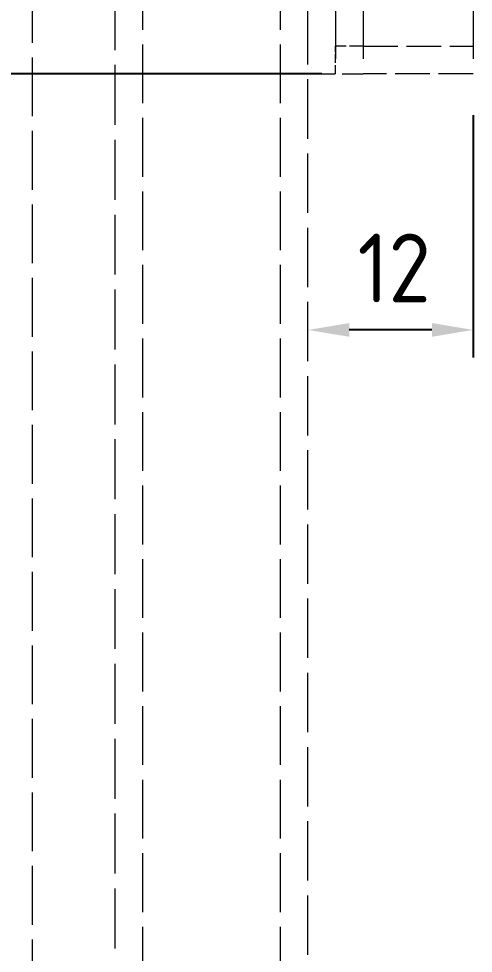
# Model space of a CAD drawing. Header units: millimetres. Extents: x 0 to 2523, y 0 to 1782.
# Drawn here: x 166.3 to 215.8, y 1453 to 1554.9 of the extents above; entities that cross this region are included whole.
import ezdxf

# ---------------------------------------------------------------- set-up
doc = ezdxf.new("R2010")
doc.units = ezdxf.units.MM
doc.header["$LTSCALE"] = 3
doc.linetypes.add('DASHED', pattern=[0.2067, 0.1654, -0.0413])
for name, color, linetype, lineweight in [('가려진 것(ISO)', 2, 'DASHED', 18), ('가려진 좁은 것(ISO)', 2, 'DASHED', 18), ('치수(ISO)', 2, 'Continuous', 25)]:
    doc.layers.add(name, color=color, linetype=linetype, lineweight=lineweight)
doc.styles.add('치수 텍스트_PSTEK_POSCO', font='isocp.shx')
doc.dimstyles.new('치수_PSTEK_POSCO', dxfattribs={"dimscale": 3, "dimtxt": 2.5, "dimasz": 1.5, "dimexe": 1, "dimexo": 1.5, "dimgap": 1, "dimtad": 1, "dimrnd": 1e-08, "dimdsep": 46, "dimtxsty": '치수 텍스트_PSTEK_POSCO', "dimcen": 0.09, "dimdle": 10, "dimclrd": 7, "dimclre": 7, "dimclrt": 2, "dimadec": 1, "dimazin": 2, "dimtfac": 1, "dimtmove": 0, "dimatfit": 3, "dimfxl": 0, "dimtolj": 1, "dimlwd": -1, "dimlwe": -1, "dimarcsym": 0})

# ---------------------------------------------------------------- blocks, each defined once
blk = doc.blocks.new('*D83')
at = {"layer": 'Defpoints', "color": 0, "transparency": 16777216}
for p in [(122.46, 1638.86), (200.78, 1638.86), (203.78, 1548.86)]:
    blk.add_point(p, dxfattribs=at)
at = {"layer": '치수(ISO)', "color": 7, "transparency": 16777216}
for p, q in [((196.28, 1638.86), (119.46, 1638.86)), ((122.46, 1553.36), (122.46, 1634.36)), ((199.28, 1548.86), (119.46, 1548.86))]:
    blk.add_line(p, q, dxfattribs=at)
for points in [[(121.71, 1634.36), (123.21, 1634.36), (122.46, 1638.86)], [(121.71, 1553.36), (123.21, 1553.36), (122.46, 1548.86)]]:
    blk.add_solid(points, dxfattribs=at)
at = {"layer": '치수(ISO)', "color": 2, "transparency": 16777216, "insert": (115.71, 1589.51), "char_height": 7.5, "attachment_point": 4, "rotation": 90, "style": '치수 텍스트_PSTEK_POSCO'}
blk.add_mtext('\\A1;60', dxfattribs=at)
blk = doc.blocks.new('*D84')
at = {"layer": 'Defpoints', "color": 0, "transparency": 16777216}
for p in [(215.78, 1548.86), (197.78, 1520.94), (197.78, 1520.94)]:
    blk.add_point(p, dxfattribs=at)
at = {"layer": '치수(ISO)', "color": 7, "transparency": 16777216}
for p, q in [((215.78, 1544.36), (215.78, 1517.94)), ((211.28, 1520.94), (202.28, 1520.94))]:
    blk.add_line(p, q, dxfattribs=at)
for points in [[(202.28, 1521.69), (202.28, 1520.19), (197.78, 1520.94)], [(211.28, 1521.69), (211.28, 1520.19), (215.78, 1520.94)]]:
    blk.add_solid(points, dxfattribs=at)
at = {"layer": '치수(ISO)', "color": 2, "transparency": 16777216, "insert": (203.18, 1527.69), "char_height": 7.5, "attachment_point": 4, "style": '치수 텍스트_PSTEK_POSCO'}
blk.add_mtext('\\A1;12', dxfattribs=at)
blk = doc.blocks.new('*D85')
at = {"layer": 'Defpoints', "color": 0, "transparency": 16777216}
for p in [(94.67, 1638.86), (197.78, 1638.86), (197.78, 1412.36)]:
    blk.add_point(p, dxfattribs=at)
at = {"layer": '치수(ISO)', "color": 7, "transparency": 16777216}
for p, q in [((193.28, 1638.86), (91.67, 1638.86)), ((94.67, 1416.86), (94.67, 1634.36)), ((193.28, 1412.36), (91.67, 1412.36))]:
    blk.add_line(p, q, dxfattribs=at)
for points in [[(93.92, 1634.36), (95.42, 1634.36), (94.67, 1638.86)], [(93.92, 1416.86), (95.42, 1416.86), (94.67, 1412.36)]]:
    blk.add_solid(points, dxfattribs=at)
at = {"layer": '치수(ISO)', "color": 2, "transparency": 16777216, "insert": (87.92, 1520.36), "char_height": 7.5, "attachment_point": 4, "rotation": 90, "style": '치수 텍스트_PSTEK_POSCO'}
blk.add_mtext('\\A1;151', dxfattribs=at)

msp = doc.modelspace()

# ---------------------------------------------------------------- linework, layer by layer
at = {"layer": '가려진 것(ISO)', "ltscale": 13.16466}
msp.add_line((176.779, 1371.8642), (176.779, 1673.9102), dxfattribs=at)
at = {"layer": '가려진 것(ISO)', "ltscale": 12.92376}
msp.add_line((167.779, 1335.8767), (167.779, 1672.4657), dxfattribs=at)
at = {"layer": '가려진 것(ISO)', "ltscale": 12.928949}
for p, q in [((179.779, 1409.3642), (179.779, 1641.8642)), ((194.779, 1409.3642), (194.779, 1641.8642))]:
    msp.add_line(p, q, dxfattribs=at)
at = {"layer": '가려진 것(ISO)', "ltscale": 13.045131}
msp.add_line((197.779, 1412.3642), (197.779, 1638.8642), dxfattribs=at)
at = {"layer": '가려진 것(ISO)', "ltscale": 13.194353}
for p, q in [((200.779, 1638.8642), (200.779, 1548.8642)), ((215.779, 1638.8642), (215.779, 1548.8642))]:
    msp.add_line(p, q, dxfattribs=at)
at = {"layer": '가려진 것(ISO)', "ltscale": 2.991791}
msp.add_line((203.779, 1551.8642), (200.779, 1551.8642), dxfattribs=at)
at = {"layer": '가려진 것(ISO)', "ltscale": 1.904597}
msp.add_line((200.779, 1548.8642), (200.779, 1551.8642), dxfattribs=at)
at = {"layer": '가려진 것(ISO)', "ltscale": 7.618686}
for p, q in [((203.779, 1551.8642), (215.779, 1551.8642)), ((215.779, 1548.8642), (203.779, 1548.8642))]:
    msp.add_line(p, q, dxfattribs=at)
at = {"layer": '가려진 것(ISO)', "ltscale": 5.983681}
msp.add_line((197.779, 1548.8642), (203.779, 1548.8642), dxfattribs=at)
at = {"layer": '가려진 좁은 것(ISO)', "ltscale": 13.194353}
msp.add_line((203.779, 1638.8642), (203.779, 1548.8642), dxfattribs=at)

# ---------------------------------------------------------------- dimensions: what is measured, and where the dimension line sits
at = {"layer": '치수(ISO)', "color": 7}
for base, p1, p2, picture, middle in [((94.6668, 1638.8642), (197.779, 1412.3642), (197.779, 1638.8642), '*D85', (94.6668, 1525.6142)), ((122.4649, 1638.8642), (203.779, 1548.8642), (200.779, 1638.8642), '*D83', (122.4649, 1593.8642))]:
    dim = msp.add_linear_dim(base=base, p1=p1, p2=p2, angle=90, dimstyle='치수_PSTEK_POSCO', override={"dimdec": 2, "dimlfac": 0.666667, "dimtp": 0, "dimtm": 0, "dimtdec": 2, "dimtofl": 0, "dimatfit": 1}, dxfattribs=at)
    dim.commit()
    dim.dimension.update_dxf_attribs({"geometry": picture, "text_midpoint": middle, "dimtype": 160})
dim = msp.add_linear_dim(base=(197.779, 1520.9388), p1=(215.779, 1548.8642), p2=(197.779, 1520.9388), dimstyle='치수_PSTEK_POSCO', override={"dimdec": 2, "dimlfac": 0.666667, "dimse2": 1, "dimtp": 0, "dimtm": 0, "dimtdec": 2, "dimtofl": 0, "dimatfit": 1}, dxfattribs=at)
dim.commit()
dim.dimension.update_dxf_attribs({"geometry": '*D84', "text_midpoint": (206.779, 1520.9388), "dimtype": 160})

doc.saveas('drawing.dxf')
